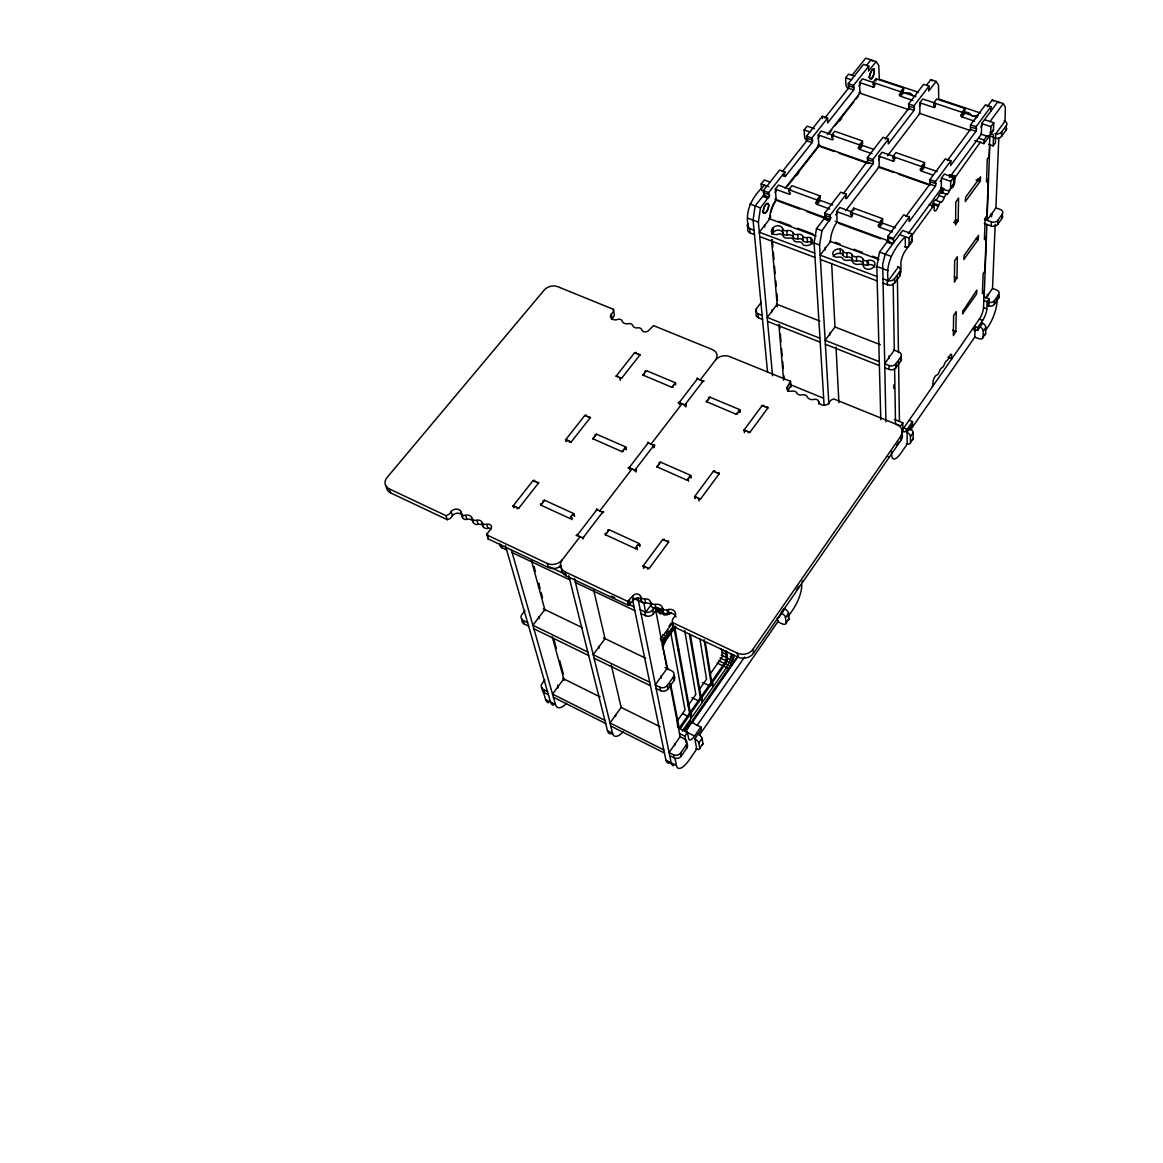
<?xml version="1.0" encoding="UTF-8"?>
<svg xmlns="http://www.w3.org/2000/svg" width="1163" height="1163" viewBox="0 0 1163 1163"><rect width="100%" height="100%" fill="white"/><g stroke="black" fill="none" stroke-linecap="round" stroke-linejoin="round"><path stroke-width="1.5" d="M772.581 375.794L758.378 222.118L760.486 207.886L769.63 195.689L769.397 194.497L763.466 192.913L763.262 190.659L779.632 170.045L784.967 171.979L784.444 176.354L785.301 176.485L812.297 142.308L812.661 140.054L806.671 138.455L806.526 136.187L822.328 116.285L827.605 118.117L827.649 122.885L853.7 89.973L854.282 87.443L848.365 85.902L848.278 83.605L863.528 64.401L868.776 66.131L868.528 71.045L876.132 61.595L878.719 65.259L879.373 79.229L918.218 92.197M932.653 174.988L921.532 171.092A1.556 1.018 37.1 0 1 920.151 169.464A1.556 1.018 37.1 0 1 921.532 168.809L924.512 164.841L924.512 162.558L895.946 152.6L892.951 156.54L892.995 158.822A1.541 1.003 37.9 0 1 894.376 160.45A1.541 1.003 37.9 0 1 893.024 161.105L878.981 156.176L881.976 152.266L894.449 156.627M828.87 403.954L819.566 245.015L821.979 230.71L831.123 217.568L824.785 215.446L824.669 213.192L840.834 192.157L846.315 194.134L845.69 198.524L846.504 198.655L873.34 163.402L873.442 161.41L867.467 159.854L867.394 157.587L882.993 137.292L888.416 139.167L888.314 143.95L914.031 110.354L914.656 107.81L908.637 106.24L908.623 103.929L923.669 84.347L929.048 86.135L928.67 91.063L936.171 81.425L938.512 85.044L938.701 99.044L980.714 113.058M880.798 419.77L876.815 266.443L879.533 252.066L887.849 240.843C896.586 246.643 895.961 237.194 887.805 238.604L887.762 236.351L903.709 214.864L909.335 216.885L909.175 221.639L935.474 186.08L936.128 183.507L929.906 181.85L929.92 179.567L945.301 158.837L950.869 160.77L950.607 165.568L975.961 131.288L976.644 128.715L970.494 127.116L970.567 124.804L985.395 104.83L990.92 106.662L990.745 111.285M770.429 218.135L770.444 215.577M974.594 121.156L962.005 116.925A1.526 1.047 37.1 0 1 960.653 115.311A1.526 1.047 37.1 0 1 962.048 114.628L964.912 110.79L964.97 108.479L936.68 99.029L933.787 102.824L933.773 105.135A1.526 1.032 38 0 1 935.125 106.749A1.526 1.032 38 0 1 933.758 107.447L919.846 102.766L919.846 113.436L887.587 155.769M935.488 183.812L935.503 181.53L950.869 160.77M771.738 312.207L771.825 309.91M929.281 204.528L933.438 206.011A6.28 2.108 -67.6 0 1 934.122 209.34A5.306 1.701 -69.3 0 0 935.619 210.707A5.306 1.701 -69.3 0 0 938.294 206.258L938.803 204.717A3.533 1.134 -69.3 0 1 940.911 202.115A5.292 1.686 -69.4 0 0 944.356 197.405A3.998 1.265 -69.4 0 1 946.798 194.294A4.23 1.337 -69.5 0 0 949.546 190.543A3.983 1.265 -69.4 0 1 951.77 187.883A3.794 1.207 -69.5 0 0 953.66 185.891A3.794 1.207 -69.5 0 0 954.779 181.951L954.838 177.837L944.356 174.057L941.405 178.055L941.289 188.624L908.158 233.618M941.376 192.927L941.26 187.403M941.957 191.982L942.001 188.45M942.51 193.131L942.582 187.723M940.78 188.45L945.912 190.252A5.19 3.387 36.2 0 0 950.607 188.13L950.723 181.326L953.675 177.314L953.544 184.117A5.19 3.387 36.2 0 1 952.148 186.313M948.208 357.186L951.857 358.742L951.596 355.108A3.387 1.003 -67.8 0 0 950.651 354.468A3.387 1.003 -67.8 0 0 948.921 357.419A3.576 1.061 -67.8 0 1 946.886 360.661A3.765 1.105 -67.7 0 0 944.4 364.237A3.576 1.061 -67.7 0 1 942.19 367.61A4.71 1.396 -67.7 0 0 939.064 372.102A3.169 0.945 -67.7 0 1 937.16 375.053L936.826 375.097A4.725 1.41 -67.6 0 0 934.296 377.815A4.725 1.41 -67.6 0 0 932.9 382.583A5.582 1.628 -67.8 0 1 932.232 387.017M955.87 331.528L956.219 311.64L953.616 315.493L953.34 335.569L955.87 331.528L952.512 330.248M956.975 277.928L957.353 256.718L954.663 260.643L954.372 282.057L956.975 277.928L954.387 276.968M957.222 222.046L958.167 220.752L958.574 198.088L955.782 202.071L955.564 224.939L957.222 222.046L954.547 221.086M962.048 114.628L962.106 112.317L964.97 108.479M824.116 405.538L814.1 242.98L816.499 228.675L821.979 230.71M975.67 118.684L975.757 115.689A5.074 3.489 -2.3 0 1 978.374 115.544M976.033 128.991L976.106 126.68L990.92 106.662M975.088 328.01L974.798 337.096L978.868 338.651A4.55 2.748 33.5 0 0 983.069 337.197L985.599 333.519L985.831 327.443A4.565 2.777 33.5 0 0 981.848 322.834M999.09 102.896L997.781 101.763L981.688 123.54L981.339 134.239L949.531 177.43M980.162 179.945L980.569 176.805L965.61 197.216L965.305 201.606L980.235 181.195L980.54 179.756L977.472 179.015M972.631 328.649L977.56 330.51L977.661 327.588L982.633 320.407A8.708 2.5 -68.1 0 0 986.82 308.922L987.111 301.653L989.146 298.717L984.189 296.87L986.878 224.415M974.739 140.49L983.883 143.601L984 139.967L986.849 136.1L980.772 134.05M901.718 430.194A8.911 2.719 -67.2 0 0 903.855 427.882L979.348 319.156A8.708 2.515 -68.2 0 0 983.52 307.686L984.145 291.084L982.415 293.541L983.142 273.668L984.872 271.197L986.137 236.889L984.421 239.636L985.134 218.222L986.922 215.707L988.274 179.117L986.558 181.966L987.256 159.055L989.102 156.511L989.858 135.926A9.755 3.009 -69.8 0 0 989.786 134.312M989.8 145.448L987.024 220.33L995.891 207.915L998.799 138.179M983.069 337.197L983.287 331.121L985.831 327.443M985.919 135.78A5.103 3.474 36.2 0 0 990.658 133.527L990.92 126.636L993.754 122.769L984.538 119.687M990.658 133.527L993.493 129.675L993.754 122.769M988.637 144.372L993.158 145.898L993.507 137.161L988.957 135.62M991.806 214.603L991.763 213.876L991.472 216.696M995.891 207.915L1000.209 209.442A4.856 3.46 -1.2 0 1 1002.317 214.065L1002.143 218.164L997.723 224.386A4.856 3.474 -1.2 0 1 991.181 225.956L991.356 221.871L984.436 219.4M988.855 306.189L989.146 298.717M985.744 298.179L992.519 288.453L995.194 224.459M994.423 300.636A4.637 3.416 -0.7 0 1 988.172 302.147L988.027 305.884A4.637 3.416 -0.7 0 0 994.263 304.372L994.423 300.636L998.654 294.544A4.637 3.402 -0.7 0 0 996.647 289.98L992.519 288.453M997.723 224.386L997.898 220.287L1002.317 214.065M994.656 138.063A5.103 3.518 -1.8 0 0 1001.517 136.42L1001.721 131.899L1006.358 125.56A5.103 3.504 -1.8 0 0 1004.12 120.879M997.069 299.153L996.909 302.569A18.506 5.263 -68.1 0 1 988.027 326.876L986.093 329.681M994.263 304.372L998.494 298.28L998.654 294.544M1001.517 136.42L1006.14 130.067L1006.358 125.56M868.252 160.014L843.248 193.799M488.184 538.774L487.268 533.468L490.801 529.078A4.143 3.271 -16.1 0 0 490.917 525.371A4.143 3.271 -16.1 0 0 486.774 524.309A4.347 3.431 -16 0 1 482.136 522.739A4.594 3.62 -16.3 0 0 476.917 520.283A4.347 3.416 -16.3 0 1 472.091 518.349A5.742 4.507 -16.6 0 0 465.593 515.296A3.838 2.995 -16.5 0 1 461.406 513.741L461.231 512.36A5.728 4.478 -16.8 0 0 456.972 509.132A5.728 4.478 -16.8 0 0 451.113 511.56A6.76 5.393 -15.8 0 1 445.967 515.645L389.14 488.823A10.54 8.083 -18.1 0 1 387.061 477.528L544.269 289.994A9.9 7.24 -12.1 0 1 557.862 286.723L613.41 309.314L614.209 313.647A6.324 4.667 -11.4 0 1 612.131 318.342A5.364 3.969 -10.6 0 0 611.534 319.331M882.659 278.669L888.256 280.777C885.203 263.696 893.649 248.591 905.265 236.656L905.366 247.079M954.838 177.837L980.482 142.002M662.416 644.549L667.853 669.684M663.404 645.916L665.396 641.046L675.892 626.464M678.494 727.893A3.823 1.308 -63.9 0 0 679.89 727.035L725.334 662.023L726.497 658.636L725.436 650.669M670.557 683.742L679.25 728.227A3.823 1.308 -63.9 0 0 680.937 727.558L726.366 662.517L727.529 659.13L726.482 651.164M731.789 654.406L730.597 659.552L726.599 667.518L682.187 731.207M690.459 723.342L730.146 666.137L733.853 655.394L730.582 653.839M787.802 390.972L790.724 385.593M764.673 185.237C752.287 196.329 744 211.506 748.754 228.253L754.031 230.23M755.136 205.909L753.072 220.127L767.536 372M931.679 206.738A5.292 1.715 -69.4 0 0 932.784 204.295L933.278 202.74A3.533 1.134 -69.4 0 1 935.386 200.152A5.292 1.701 -69.5 0 0 938.846 195.457A3.998 1.279 -69.4 0 1 941.289 192.346A4.216 1.352 -69.5 0 0 944.036 188.61M488.3 537.815L487.166 533.613L486.977 534.747M734.057 657.357L728.794 669.088M790.855 386.756L790.375 381.275L729.652 356.59A10.322 7.821 -7.7 0 0 715.565 359.992L700.228 379.981M836.997 213.556L835.659 214.85M941.623 180.105L940.198 181.413M662.736 643.212L673.551 626.915M663.215 643.343L674.758 626.145M860.024 84.39L858.832 86.047M747.983 431.502L748.361 432.694L749.917 432.316L768.002 407.82L767.493 406.861L765.966 407.224M764.033 406.425L763.64 405.262L762.099 405.625L743.986 430.092L744.756 431.139L746.035 430.688M698.992 500.948C697.844 495.482 698.178 500.962 700.533 499.043L719.359 473.545L718.865 472.541L717.295 472.919M715.347 472.076L714.969 470.855L713.399 471.233L694.544 496.688L695.314 497.793L696.622 497.328M647.151 567.617L647.5 568.925L649.128 568.518L668.74 541.958L668.245 540.911L666.646 541.304M664.669 540.417L664.32 539.123L662.706 539.516L643.081 566.018L643.837 567.181L645.174 566.701M683.917 404.491C684.789 409.449 687.289 399.52 685.865 406.963M698.352 379.196L697.175 378.004L696.841 379.574M633.966 469.678C634.547 473.806 637.528 465.709 636.045 472.062M649.099 443.336L647.922 442.085L647.558 443.714M581.98 537.495L583.172 538.832L583.579 537.102M597.855 510.063L596.677 508.754L596.285 510.455M620.359 380.316C619.21 374.951 619.254 379.908 621.653 378.237L640.202 354.599L638.211 354.264M636.394 353.508L636.059 352.389L634.562 352.752L615.997 376.347L617.989 376.696M569.347 441.155L569.652 442.347L571.193 441.969L590.484 417.401L588.463 417.037M586.617 416.238L586.312 415.075L584.785 415.438L565.48 439.977L567.5 440.341M516.852 507.388L517.142 508.638L518.713 508.246L538.789 482.689L536.739 482.311M534.878 481.467L534.587 480.246L533.032 480.624L512.941 506.138L514.991 506.53M580.061 536.608L562.281 559.781A10.947 8.824 -13.7 0 0 565.218 571.92L627.671 601.387L632.846 595.849A4.289 3.518 -11.6 0 1 637.179 594.002A4.289 3.518 -11.6 0 1 640.566 596.503A4.507 3.693 -11.2 0 0 644.84 599.134A4.768 3.925 -11.3 0 1 650.48 601.78A4.521 3.722 -10.9 0 0 655.321 604.397A5.975 4.928 -10.9 0 1 662.416 607.726A4.012 3.3 -10.4 0 0 666.515 610.081L668.289 609.543A5.989 4.957 -10.4 0 1 674.467 611.171A5.989 4.957 -10.4 0 1 674.656 616.695A7.109 5.83 -12.8 0 0 672.432 622.51L673.159 626.464L737.894 657.066A11.354 9.522 -7.2 0 0 753.479 653.228L901.107 440.094A10.743 8.345 -2.4 0 0 901.965 433.726M561.482 568.3A10.918 8.81 -13.7 0 0 566.236 575.918L628.514 605.371L633.661 599.832A4.274 3.504 -11.6 0 1 637.993 597.986A4.274 3.504 -11.6 0 1 641.38 600.501A4.492 3.693 -11.2 0 0 645.625 603.117A4.754 3.911 -11.3 0 1 651.251 605.763A4.507 3.707 -10.9 0 0 656.092 608.38A5.96 4.928 -10.9 0 1 663.172 611.709A3.998 3.3 -10.4 0 0 667.257 614.064L669.016 613.526A5.975 4.943 -10.4 0 1 676.125 616.87M988.245 295.765L988.594 294.268L987.053 294.821M978.228 239.593L978.577 235.289L964.171 255.409L963.807 259.494L978.228 239.593L975.626 238.662M947.336 160.596L970.436 129.413L970.494 127.116M887.849 240.843L888.59 238.691L887.805 238.604M905.846 216.565L929.891 184.117L930.647 181.98L929.906 181.85M885.217 139.08L908.652 108.537L909.379 106.444L908.637 106.24M816.455 228.718L825.119 217.394L825.599 215.3L824.785 215.446M776.273 200.385L774.674 202.755A13.491 5.219 -69.7 0 0 770.924 212.422M830.164 132.262L831.705 129.98M782.219 171.746L806.817 140.723L807.515 138.63L806.671 138.455M824.814 118.015L848.452 88.199L849.15 86.12L848.365 85.902M695.852 748.638A5.132 1.963 34.9 0 0 699.733 748.231L698.803 743.099L702.045 738.403A5.146 1.992 34.9 0 0 697.233 733.664M777.378 617.713L777.814 621.798L782.059 623.761A4.957 2.239 34.5 0 0 786.043 623.005L785.505 617.538L788.514 613.177A4.972 2.253 34.5 0 0 785.083 609.063M910.455 436.605L913.159 432.68A4.71 2.602 33.9 0 0 908.972 428.028L906.253 431.953A4.71 2.588 34 0 1 910.455 436.605L910.498 442.463A4.696 2.573 33.9 0 1 906.37 443.685M787.874 616.957L792.788 609.834A19.815 6.353 -65.4 0 0 801.729 584.451M699.733 748.231L702.946 743.564L702.045 738.403M786.043 623.005L789.052 618.658L788.514 613.177M910.498 442.463L913.202 438.553L913.159 432.68M672.432 622.51L737.357 653.141A11.383 9.537 -7.3 0 0 752.984 649.288L901.049 435.805A10.772 8.359 -2.4 0 0 896.746 424.539M694.573 736.034L700.896 726.919C687.246 721.961 693.759 716.481 685.85 731.716L694.573 736.034A9.697 3.242 -63.9 0 1 688.583 738.505L687.435 732.356L678.64 728.009L679.192 727.224L677.433 726.352M894.362 419.407L902.808 422.823L902.881 429.83A8.926 2.704 -67.2 0 0 907.198 429.249L912.504 421.602L909.161 420.25M670.004 684.266L680.122 736.702L669.074 752.548L673.464 754.758L674.089 757.869A5.219 4.521 -11.2 0 0 681.256 756.095L686.751 748.158A5.204 4.492 -10.8 0 0 686.94 743.637M798.996 586.167L797.004 589.06A4.986 4.1 -5.2 0 1 796.204 589.932M898.999 441.853L897.167 444.499A4.797 3.736 -2.3 0 1 896.426 445.298M781.943 611.375L783.964 608.467M778.774 617.597L784.821 608.86M977.56 330.51L982.662 323.154M699.472 735.016L778.469 620.853M910.338 430.266L974.943 336.892M685.981 742.459L684.803 736.164L687.435 732.356M902.808 422.823L900.598 426.007L833.827 398.953A6.702 5.175 -3.9 0 0 829.146 402.863A5.655 4.347 -4.7 0 1 823.52 405.204A5.655 4.347 -4.7 0 1 818.796 402.18L818.447 400.872A3.78 2.908 -5 0 0 814.027 399.432A5.641 4.318 -5 0 1 807.137 396.612A4.274 3.285 -5.3 0 0 802.063 394.839A4.492 3.445 -5.4 0 1 796.582 392.6A4.259 3.271 -5.6 0 0 791.799 391.175A4.041 3.096 -5.7 0 1 787.569 390.23A4.041 3.096 -5.7 0 1 787.293 386.799L790.447 381.406M697.015 725.552L744.596 657.037M673.464 754.758A5.219 4.521 -11.2 0 0 680.646 752.984L686.17 745.032A5.219 4.507 -10.8 0 0 684.513 738.883M690.807 714.867L691.447 713.937L691.185 716.975L689.761 714.358L673.988 627.7M702.219 698.527L701.929 701.565L702.219 698.527L701.173 698.018L690.429 635.1M712.25 684.149L712.89 683.233L712.585 686.286L711.204 683.655L704.109 639.665M690.342 717.513L690.982 716.582M690.357 721.249L684.048 730.291L685.792 731.149L737.153 657.08M685.022 729.564L690.444 721.772M691.665 723.197L738.403 656.092M677.128 721.176L685.051 709.881L671.007 634.009M687.987 705.679L695.837 694.485L684.673 630.491M699.719 688.932L706.537 679.207L699.922 638.967M709.546 674.903L722.63 656.252L721.569 649.172M701.565 699.443L700.533 698.934L701.173 698.018M711.204 683.655L711.843 682.739L705.345 642.252M655.423 608.729L666.966 668.536L655.249 684.949L659.872 687.202A5.51 4.667 -11.2 0 0 667.446 685.327L673.304 677.099A5.495 4.637 -10.8 0 0 671.589 670.76L665.091 667.635M884.68 367.697L889.099 369.441A5.045 3.823 -2.9 0 0 895.961 367.784L895.888 363.845L900.729 357.026A5.045 3.809 -2.8 0 0 898.723 351.909L893.693 349.932M655.961 688.409L660.569 690.662A5.495 4.652 -11.2 0 0 668.129 688.801L673.959 680.588A5.481 4.637 -10.8 0 0 674.162 675.921M895.961 367.784L900.787 360.981L900.729 357.026M678.087 650.204L678.77 649.245M660.918 640.9L664.393 638.414L673.45 626.145M611.244 665.076L621.173 707.409L610.008 722.935L663.797 749.917M668.943 626.159L671.007 623.31M673.144 622.423L660.337 638.967M666.268 633.777L668.347 630.884M657.618 608.045L653.475 613.715A5.815 4.797 -11.2 0 1 645.494 615.678L644.709 611.811A5.83 4.797 -11.2 0 0 652.719 609.848L654.798 606.999M882.761 283.016L887.413 284.775A5.306 3.896 -3.4 0 0 894.609 283.031L894.551 278.669L899.639 271.691A5.306 3.882 -3.3 0 0 897.531 266.472M899.377 274.424L900.991 272.215L900.889 263.725A9.987 3.271 -68.9 0 1 905.555 250.408L911.458 242.355L911.443 238.793M993.158 145.898L995.383 142.845L995.746 133.861L1005.021 121.185L1005.355 107.156L1003.291 103.58L992.286 99.945L987.256 106.734M894.609 283.031L899.697 276.053L899.639 271.691M904.436 246.73A5.292 3.285 36.2 0 0 909.088 244.753L912.126 240.596L912.097 233.865L902.692 230.448L885.174 254.159L882.702 264.263L885.915 421.849M950.607 188.13L953.544 184.117M983.883 143.601L989.393 136.086A9.769 2.995 -69.8 0 1 993.507 137.161M639.824 609.499L645.683 612.276L651.92 603.757M888.256 280.777L898.461 266.821M909.088 244.753L909.03 238.022L912.097 233.865M911.312 236.133L933.438 206.011M831.676 263.899L834.961 326.977L825.149 340.308L879.286 361.678M990.062 121.534L1003.291 103.58M563.764 678.887L552.512 694.093L604.876 720.362M893.446 240.683L893.402 238.43L909.335 216.885M544.851 679.846L542.031 683.626A5.088 4.259 -16.4 0 0 543.354 689.499L544.284 692.683A5.074 4.245 -16.5 0 1 542.38 687.856M606.679 533.134L605.094 533.526L605.196 534.646L635.609 548.645C636.132 543.237 642.761 543.79 638.124 545.287M658.185 465.389L656.572 466.668L686.897 480.101L690.924 475.58L689.31 476.874M707.671 400.276L706.115 401.511L736.179 414.246L740.061 409.899L738.505 411.135M892.399 231.946L879.577 227.25A1.585 0.989 37 0 1 878.152 225.622A1.585 0.989 37 0 1 879.519 225.011L879.461 222.744L882.557 218.629L853.729 208.148L850.618 212.233L850.705 214.486A1.57 0.974 37.8 0 1 852.13 216.114A1.57 0.974 37.8 0 1 850.807 216.74L836.633 211.55L839.744 207.494L852.319 212.088M921.532 168.809L921.532 166.527L924.512 162.558M879.519 225.011L882.601 220.883L882.557 218.629M879.577 227.25L882.644 223.136L895.481 227.817M921.532 171.092L924.498 167.123L937.204 171.557M962.005 116.925L964.868 113.102A1.526 1.047 37.2 0 1 963.72 110.965M850.807 216.74L852.872 214.021M893.024 161.105L895.016 158.473M933.758 107.447L935.677 104.903M845.632 210.808L879.228 166.731L878.981 156.176M544.822 609.543L532.872 625.243L587.809 652.05M777.131 304.372L767.187 317.426L819.973 338.259M605.414 534.791L609.208 529.805L639.374 543.615L639.897 546.319M656.964 466.974L660.613 462.191L690.517 475.26L690.938 478.037M706.508 401.817L710.012 397.208L739.653 409.594L739.988 412.443M919.846 102.766L922.739 98.986L935.096 103.129M599.774 510.935L632.061 468.834M650.989 444.164L682.041 403.706M926.722 84.972L930.851 79.607L936.171 81.425M524.92 610.619L521.925 614.515A5.35 4.376 -16.1 0 0 523.277 620.562L524.309 624.08L528.642 626.203M756.532 311.51L756.27 308.878L761.256 302.38M653.839 445.4L634.911 470.085L629.227 467.584L648.154 442.929L653.839 445.4L654.202 447.493M830.28 217.466L830.164 215.213L846.315 194.134M872.904 161.773L872.846 159.491L888.416 139.167M914.031 108.057L914.016 105.746L929.048 86.135M679.221 402.514L697.422 378.818L703.048 381.144L684.862 404.884L679.221 402.514L679.541 404.637M790.709 189.613L778.454 185.15L775.314 189.133L789.11 194.177A1.556 0.945 39.3 0 0 790.36 193.538A1.556 0.945 39.3 0 0 788.936 191.924L788.776 189.671L791.916 185.673L819.973 195.878L820.104 198.132L816.978 202.173A1.57 0.959 38.6 0 0 815.685 202.798A1.57 0.959 38.6 0 0 817.109 204.412L820.235 200.385A1.57 0.959 38.6 0 1 818.956 198.262M833.188 135.228L821.238 131.041L818.2 134.879L831.879 139.676A1.526 0.974 39.5 0 0 833.144 139.008A1.526 0.974 39.5 0 0 831.763 137.394L831.647 135.126L834.685 131.259L862.495 140.956L862.568 143.238L859.559 147.134A1.541 0.989 38.8 0 0 858.25 147.788A1.541 0.989 38.8 0 0 859.631 149.402L862.641 145.506L873.471 149.286M874.372 82.791L862.51 78.822L859.588 82.529L873.151 87.08A1.497 1.003 39.8 0 0 874.431 86.367A1.497 1.003 39.8 0 0 873.093 84.783L873.02 82.471L875.957 78.75L903.52 87.952L903.549 90.263L900.642 94.029A1.512 1.018 39 0 0 899.319 94.726A1.512 1.018 39 0 0 900.671 96.325L903.564 92.56L915.833 96.674M542.103 503.521L540.533 503.899L540.606 505.004L570.117 518.596C570.728 513.363 577.255 513.813 572.661 515.311M594.119 437.332L592.519 438.582L621.958 451.637L626.014 447.217L624.4 448.482M644.142 373.686L642.587 374.893L671.792 387.264L675.703 383.02L674.147 384.241M816.978 202.173L816.848 199.92L819.973 195.878M859.559 147.134L859.486 144.852L862.495 140.956M900.642 94.029L900.613 91.717L903.52 87.952M771.883 234.475A5.146 3.722 -6.4 0 1 772.406 233.559L773.453 232.222A5.146 3.722 -6.3 0 1 778.585 230.158A5.146 3.722 -6.3 0 1 782.83 232.687L783.135 233.807A3.445 2.486 -6.1 0 0 787.133 234.984A5.161 3.736 -6.1 0 1 793.413 237.339L794.155 238.182A3.911 2.835 -5.9 0 0 798.051 238.822A4.143 2.995 -5.8 0 1 803.095 240.712A3.925 2.835 -5.6 0 0 807.5 241.904A3.736 2.704 -5.6 0 1 811.105 242.442A5.902 4.274 -5.6 0 1 812.472 243.939M782.495 228.326L782.786 229.445A3.46 2.486 -6.1 0 0 786.799 230.623A5.175 3.736 -6.1 0 1 793.093 232.978L793.849 233.821A3.925 2.835 -5.9 0 0 797.745 234.461A4.143 2.995 -5.8 0 1 802.804 236.351A3.925 2.835 -5.6 0 0 807.224 237.543A3.736 2.704 -5.6 0 1 810.829 238.081A5.917 4.289 -5.6 0 1 811.759 243.212A5.917 4.289 -5.6 0 1 805.116 245.524A3.751 2.719 -5.6 0 1 802.47 243.721A3.94 2.864 -5.8 0 0 798.603 241.802A4.143 3.009 -5.8 0 1 793.544 239.898A3.94 2.849 -6 0 0 789.197 238.008A5.175 3.736 -6.1 0 1 782.903 235.653A3.46 2.5 -6.3 0 0 779.268 233.967L777.756 234.403A5.161 3.722 -6.4 0 1 772.348 233.327A5.161 3.722 -6.4 0 1 772.043 229.198L773.09 227.861A5.161 3.722 -6.3 0 1 778.221 225.796A5.161 3.722 -6.3 0 1 782.495 228.326L782.975 233.487M674.816 745.657L674.642 743.695M540.824 505.149L544.647 500.279L573.926 513.668L574.58 516.401M592.897 438.887L596.575 434.221L625.621 446.912L626.159 449.703M642.965 375.198L646.497 370.692L675.31 382.729L675.645 384.866M831.763 137.394L833.784 134.835M873.151 87.08L875.099 84.594M785.054 188.261L819.508 144.503M827.286 134.632L860.62 92.299M787.366 186.284L819.552 145.404M835.034 125.735L853.962 101.704M856.157 98.899L858.396 96.064M796.568 175.569L798.807 172.72M839.541 120.967L841.765 118.146M768.801 194.875L768.612 192.622L784.967 171.979M811.963 140.316L811.832 138.048L827.605 118.117M853.627 87.676L853.54 85.379L868.776 66.131M755.107 205.953L764.687 193.872M866.711 65.157L870.956 59.822L872.468 61.072M761.736 190.645L761.14 183.943L764.295 179.989L770.182 182.14M808.023 141.508A5.059 3.184 40 0 1 804.563 136.74L804.142 129.951L807.18 126.142L814.493 128.686M848.205 88.708A4.972 3.271 40.3 0 1 845.923 84.695L845.646 77.834L848.583 74.156L854.674 76.191M852.057 75.319L865.708 58.15L876.132 61.595M615.852 716.204L615.169 716.452L615.75 714.475M666.225 637.077L662.343 641.162M599.41 647.806L598.683 648.024L599.294 645.93M982.212 125.066L980.889 127.116M764.702 226.989L764.687 224.968M763.466 192.913L764.353 193.043L763.669 195.151L769.005 197.114M991.458 214.108L990.396 214.486M578.156 535.721L576.078 535.562L577.837 534.457M601.678 511.793L603.757 511.953L601.998 513.057M630.172 467.991L628.122 467.846L629.837 466.785M680.151 402.907L678.131 402.776L679.803 401.744M702.118 380.752L704.124 380.883L702.467 381.9M661.195 678.073L661.166 675.79M818.141 138.353L819.348 136.449M539.021 618.745L539.021 616.695M879.78 157.572L878.617 159.709M920.573 104.219L919.395 106.342M776.288 190.47L775.169 192.607M671.371 612.814L667.257 614.878L663.797 614.951L664.277 613.715L659.973 612.174L661.107 612.697L660.497 613.904L657.895 611.912L656.325 607.813M874.91 267.185A5.263 3.852 -3.9 0 0 868.412 264.742L866.871 265.193A3.518 2.573 -4.1 0 1 863.106 263.463A5.248 3.838 -4.3 0 0 856.637 261.035L855.198 261.064A3.969 2.893 -4.3 0 1 852.188 259.116A4.187 3.053 -4.5 0 0 847.042 257.183A3.954 2.878 -4.6 0 1 843.102 255.235A3.765 2.733 -4.8 0 0 840.427 253.418L840.224 249.056A5.96 4.332 -4.8 0 0 833.551 251.382A5.96 4.332 -4.8 0 0 834.554 256.572A3.78 2.748 -4.8 0 0 838.203 257.125A3.983 2.908 -4.7 0 1 842.695 258.346A4.201 3.067 -4.6 0 0 847.871 260.279A3.998 2.922 -4.5 0 1 852.624 261.82A5.263 3.838 -4.3 0 0 859.123 264.248A3.533 2.588 -4.2 0 1 863.28 265.484L863.615 266.647A5.277 3.867 -4 0 0 868.092 269.293A5.277 3.867 -4 0 0 873.311 267.156L874.329 265.775A5.277 3.852 -4 0 0 873.849 261.515A5.277 3.852 -4 0 0 868.267 260.381L866.74 260.832A3.533 2.573 -4.1 0 1 862.961 259.102A5.263 3.838 -4.3 0 0 856.477 256.674L855.038 256.703A3.983 2.893 -4.4 0 1 852.014 254.755A4.201 3.053 -4.5 0 0 846.853 252.822A3.969 2.878 -4.6 0 1 842.913 250.874A3.765 2.748 -4.8 0 0 840.224 249.056M975.757 115.689L974.303 116.111A3.387 2.326 -2.4 0 1 970.611 114.585A5.059 3.474 -2.5 0 0 964.272 112.462A3.823 2.617 -2.6 0 1 963.342 112.535M975.103 331.295L973.983 330.074M825.163 250.001L825.178 247.399M658.054 611.665L662.459 613.744L667.664 613.657M646.497 370.692L645 371.055L645.32 372.189M710.012 397.208L708.485 397.572L708.849 398.735M671.792 387.264L673.319 386.901L672.97 385.753M736.179 414.246L737.72 413.868L737.342 412.691M653.228 446.185C657.938 445.851 650.102 442.013 653.373 447.784M596.575 434.221L595.034 434.584L595.354 435.776M660.613 462.191L659.043 462.569L659.392 463.79M621.958 451.637L623.513 451.259L623.179 450.052M686.897 480.101C689.95 480.653 687.449 475.769 688.54 481.264M544.647 500.279L543.077 500.657L543.383 501.893M609.208 529.805L607.609 530.197L607.944 531.476M570.117 518.596C573.141 519.178 570.771 514.206 572.036 519.672M635.609 548.645C638.661 549.314 636.248 544.168 637.397 549.677M964.868 113.102L977.443 117.318M873.02 82.471L900.613 91.717M933.787 102.824L962.106 112.317M845.646 77.834L851.447 79.796M900.671 96.325L912.926 100.44M981.688 123.54L990.92 126.636M848.278 83.605L853.54 85.379M908.623 103.929L914.016 105.746M970.567 124.804L976.106 126.68M848.452 88.199L853.7 89.973M908.652 108.537L914.031 110.354M970.436 129.413L975.961 131.288M858.963 92.851L908.725 109.671M919.017 113.16L970.48 130.561M978.505 138.092L984 139.967M976.091 179.989L980.104 181.384M557.644 685.211L557.891 687.929M951.116 174.872L955.259 176.311M950.985 175.22L955.186 176.485M949.546 174.915L955.07 176.834M955.012 177.009L949.488 175.09L954.925 177.358M949.371 175.598L954.881 177.517M831.647 135.126L859.486 144.852M892.951 156.54L921.532 166.527M949.313 176.049L954.838 177.968M804.142 129.951L809.986 132.001M859.631 149.402L872.017 153.734M941.405 178.055L950.723 181.326M806.526 136.187L811.832 138.048M867.394 157.587L872.846 159.491M929.92 179.567L935.503 181.53M889.143 358.567L889.055 355.936M806.817 140.723L812.108 142.598M867.54 162.137L872.962 164.056M929.891 184.117L935.474 186.08M817.705 145.041L868.994 163.125M879.243 166.745L930.531 184.83M818.985 146.131L834.234 151.51M839.308 153.298L868.121 163.46M878.283 167.05L893.533 172.429M898.621 174.217L927.42 184.394M941.289 192.346L946.798 194.294M938.846 195.457L944.356 197.405M935.386 200.152L940.911 202.115M829.699 335.191L829.902 332.734M933.104 203.205L938.628 205.168L938.294 206.258L932.784 204.295M984.291 223.5L991.181 225.956M955.477 219.792L958.167 220.752M953.602 222.38L956.277 223.34M782.655 175.526L785.301 176.485M820.235 200.385L832.708 204.935M788.776 189.671L816.848 199.92M850.618 212.233L879.461 222.744M761.14 183.943L768.656 186.691M817.109 204.412L829.597 208.977M899.624 234.592L909.03 238.022M763.262 190.659L768.612 192.622M824.669 213.192L830.164 215.213M887.762 236.351L893.402 238.43M774.98 199.106L826.733 218.15M835.165 221.246L889.114 241.104M824.916 217.699L830.397 219.705M777.96 200.995L799.868 209.064M806.599 211.535L825.134 218.368M838.625 223.325L880.74 238.837M762.695 196.373L768.031 198.335M823.956 218.935L829.437 220.955M886.904 242.122L892.53 244.201M749.815 203.932L760.486 207.886M879.533 252.066L890.829 256.253M778.934 221.304L790.855 225.738M797.673 228.282L812.995 233.996M835.136 242.238L840.238 244.143M853.86 249.216L862.379 252.386M872.599 256.194L877.702 258.099M768.612 218.426L816.106 236.133M829.684 241.192L878.923 259.538M983.796 300.417L987.111 301.653M747.765 218.135L758.378 222.118M814.1 242.98L819.566 245.015M876.815 266.443L888.052 270.659M983.535 307.686L986.82 308.922M814.725 253.083L759.323 232.222L769.79 218.877L769.819 216.129A14.756 5.699 -69.7 0 1 774.442 202.1L776.157 199.542L775.314 189.133M877.076 276.561L820.162 255.133L830.513 241.497L830.615 238.749A14.945 5.364 -69.3 0 1 835.412 224.575L837.127 221.973L836.633 211.55M979.348 319.156L982.633 320.407M750.062 232.934L749.641 228.573A5.132 3.693 -7 0 1 747.882 223.601L748.318 227.948A5.117 3.693 -7 0 0 750.062 232.934L754.453 234.592M759.715 236.583L815.001 257.445M820.409 259.48L877.193 280.923M974.376 326.338L977.661 327.588M948.208 357.099L951.508 358.378M776.303 304.052L819.9 321.09M834.99 326.992L880.275 344.699M756.27 308.878A4.885 3.634 -6.7 0 0 757.956 313.792L762.158 315.435M895.888 363.845A5.059 3.823 -2.9 0 1 889.026 365.516L884.592 363.772L894.303 350.179L893.184 283.525M756.662 312.818A4.87 3.634 -6.7 0 0 758.349 317.732L762.521 319.374M767.551 321.366L820.22 342.198M825.367 344.233L879.388 365.604M903.855 427.882L907.198 429.249M789.968 384.502L823.244 398.066M634.562 352.752L640.043 355.02M762.099 405.625L767.885 408.024M616.172 375.925L621.653 378.237M749.917 432.316L744.102 429.874L744.422 432.709M584.785 415.438L590.295 417.837M713.399 471.233L719.243 473.763M571.193 441.969L565.654 439.527L566.148 441.62M700.533 499.043L694.674 496.456L694.994 498.534M533.032 480.624L538.585 483.139M662.706 539.516L668.609 542.191M518.713 508.246L513.145 505.672L513.697 507.722A1.715 0.77 -65.2 0 1 513.959 507.446M649.128 568.518L643.212 565.785L643.735 568.474M657.851 609.049L662.765 611.345M633.573 598.407L643.88 603.263L645.683 612.276M487.079 535.038L547.279 563.444A10.903 8.752 -14.3 0 0 562.281 559.781M549.547 566.846L565.596 574.435M611.476 596.11L614.689 597.622M629.168 604.469L633.995 606.752M386.523 485.814A10.511 8.083 -18.1 0 0 390.579 492.894L447.275 519.687A6.731 5.379 -15.8 0 0 452.407 515.616A5.699 4.478 -16.9 0 1 458.251 513.203A5.699 4.478 -16.9 0 1 462.496 516.416L462.67 517.797A3.823 2.995 -16.6 0 0 466.843 519.352A5.713 4.492 -16.6 0 1 473.326 522.405A4.332 3.416 -16.3 0 0 478.153 524.339A4.579 3.62 -16.3 0 1 483.357 526.795A4.347 3.416 -16 0 0 487.966 528.365A4.129 3.271 -16.1 0 1 491.004 528.598M488.227 538.934L548.34 567.457A10.874 8.737 -14.3 0 0 561.438 565.698M720.769 649.201L725.668 651.513M499.741 543.935A5.641 4.478 -15.7 0 0 502.096 547.817L506.661 549.983M512.142 552.585L569.783 579.857M575.438 582.532L634.794 610.619M640.624 613.381L645.494 615.678M722.019 652.385L726.919 654.711M730.19 656.266L733.46 657.807M721.234 655.103L732.675 660.526M726.497 658.636L727.529 659.13M726.366 659.392L727.413 659.886M726.119 660.25L727.166 660.744M720.115 657.938L731.542 663.361M725.77 661.151L726.802 661.645M725.334 662.023L726.366 662.517M724.651 663.114L725.683 663.608M718.719 660.7L730.146 666.137M662.852 634.736L666.137 636.292M717.237 663.055L728.663 668.507M661.035 636.83L664.393 638.414M664.291 640.522L665.396 641.046M663.535 641.7L664.64 642.223M663.055 642.645L664.16 643.168M662.343 646.308L663.462 646.846M702.597 682.448L710.2 686.126M543.354 608.845L582.314 627.657M603.408 637.847L645.61 658.229M691.927 697.669L698.033 700.635M523.277 620.562L527.639 622.685M649.71 682.245L593.203 654.667L605.036 638.632L593.668 590.193M533.875 628.761L588.682 655.539M594.06 658.171L650.437 685.705M682.696 713.762L687.275 716.015M680.631 726.105L681.678 726.613M679.512 733.533L684.803 736.164M562.747 678.392L600.093 696.942M621.202 707.424L660.162 726.773M679.643 736.455L685.4 739.319M543.354 689.499L547.511 691.578M548.427 694.762L543.455 692.261L545.578 699.53A20.091 8.039 -63.4 0 0 548.587 702.728M553.414 697.262L605.661 723.502M610.793 726.075L664.451 753.028M669.699 755.674L674.976 758.32L676.401 765.428A20.701 6.905 -63.7 0 0 689.281 759.861L696.724 749.074L694.849 738.781L701.333 729.419L700.896 726.919M545.578 699.53L555.478 704.531A20.149 7.952 -63.4 0 0 566.541 703.368M568.736 575.67L607.464 730.713L612.552 733.272A20.411 7.472 -63.6 0 0 623.135 731.789M632.483 599.483L665.934 760.151L676.401 765.428M662.459 613.744L658.563 610.749L657.546 608.104M930.807 79.651L932.261 80.814M992.286 99.945L993.609 101.094M538.6 583.186L539.37 584.771M389.14 488.823L390.579 492.894M445.967 515.645L447.275 519.687M451.113 511.56L452.407 515.616M461.231 512.36L462.525 517.361L461.275 513.348M465.593 515.296L466.843 519.352M472.091 518.349L473.326 522.405M476.917 520.283L478.153 524.339M487.021 533.933L488.14 538.454M486.948 534.587L488.286 539.08M482.136 522.739L483.357 526.795M486.774 524.309L487.966 528.365M501.326 545.2L502.096 547.817M505.396 545.592L550.521 702.03A20.12 7.996 -63.4 0 0 553.515 705.214M511.386 549.939L555.478 704.531M534.006 566.323L535.416 571.542M538.745 583.724L540.17 588.943M541.115 592.418L542.539 597.637M553.922 639.388L556.394 648.489M559.679 660.511L563.43 674.264M531.36 560.319L545.142 610.749M552.28 636.844L564.157 680.311M547.279 563.444L548.34 567.457M565.218 571.92L566.236 575.918M574.406 578.345L612.552 733.272M628.078 601.315L628.921 605.298M627.875 601.358L628.718 605.341M627.671 601.387L628.514 605.371M629.445 600.501L630.157 604.629M629.183 600.777L630.012 604.76M629.852 604.876L629.023 600.908L629.517 605.094M628.485 601.198L629.328 605.182M628.282 601.271L629.125 605.24M632.643 596.183L633.472 600.181M659.872 687.202L660.569 690.662M640.566 596.503L641.38 600.501M644.84 599.134L645.625 603.117M652.719 609.848L653.475 613.715M667.446 685.327L668.129 688.801M680.646 752.984L681.256 756.095M650.48 601.78L651.251 605.763M677.288 723.633L677.971 727.151M629.227 467.584L629.619 469.663M655.321 604.397L656.092 608.38M673.304 677.099L673.959 680.588M686.17 745.032L686.751 748.158M662.416 607.726L663.172 611.709M667.068 609.994L667.795 613.962L669.016 613.526L668.289 609.543M613.41 309.314A6.338 4.667 -11.4 0 1 611.331 314.01L612.131 318.342M674.685 626.741L690.415 713.428M689.455 634.3L700.533 698.934M737.357 653.141L737.894 657.066M752.984 649.288L753.479 653.228M757.956 313.792L758.349 317.732M771.563 239.462L777.335 306.712M778.861 324.492L783.629 380.214M773.09 227.861L773.453 232.222M772.043 229.198L772.406 233.559M772.261 239.636L772.886 246.949M773.337 252.182L773.962 259.567M774.558 266.516L775.169 273.683M775.779 280.85L776.244 286.229M776.855 293.396L777.466 300.563M779.559 325.059L779.864 328.678M780.329 334.115L780.984 341.777M781.565 348.595L782.19 355.834M782.67 361.489L783.28 368.656M783.877 375.736L784.196 379.4M787.555 386.538L787.903 390.841M790.375 381.275L790.709 387.046M786.799 230.623L787.133 234.984M793.093 232.978L793.413 237.339M797.745 234.461L798.051 238.822M802.804 236.351L803.095 240.712M807.224 237.543L807.5 241.904M637.818 597.826L671.153 762.783A20.687 6.963 -63.7 0 0 673.668 765.763M818.621 401.25L818.81 404.113M810.829 238.081L811.105 242.442M818.2 134.879L818.781 145.419M836.023 347.083L838.916 402.689M822.328 116.285L822.445 118.582M842.913 250.874L843.102 255.235M846.853 252.822L847.042 257.183M852.014 254.755L852.188 259.116M856.477 256.674L856.637 261.035M853.729 208.148L853.816 210.401M862.961 259.102L863.106 263.463M859.588 82.529L859.937 93.171M868.267 260.381L868.412 264.742M867.22 260.745L867.351 265.106M875.957 78.75L876.015 81.061M891.585 451.331L891.643 454.602A19.044 5.757 -67 0 0 900.962 453.076L907.198 444.019L907.082 432.287L912.519 424.451L912.504 421.602M887.413 284.775L887.325 280.414A5.321 3.896 -3.4 0 0 894.551 278.669M889.026 365.516L889.099 369.441M893.765 384.88L893.838 388.486M894.609 368.453L895.525 423.957M897.385 276.794L898.447 352.622M898.577 361.649L899.421 421.239M901.049 435.805L901.107 440.094M802.514 580.831A4.972 4.085 -5 0 1 802.005 581.834M690.473 477.223A1.715 0.829 36.8 0 1 690.837 477.353M625.665 448.874A1.686 0.8 37.9 0 1 626.028 449.005M739.537 411.615A1.686 0.872 36.9 0 1 739.901 411.731M639.403 545.505A1.745 0.77 36.8 0 1 639.766 545.651M574.057 515.587A1.73 0.756 37.7 0 1 574.42 515.718M560.537 566.468A6.498 5.234 -14 0 1 559.17 566.323M524.309 624.08A5.335 4.361 -16.1 0 1 522.332 619.138M780.94 612.828A4.972 2.253 34.6 0 1 785.505 617.538M789.052 618.658A4.943 2.239 34.5 0 1 787.991 620.01M695.125 738.999A5.146 1.977 34.9 0 1 698.803 743.099M702.946 743.564A5.117 1.977 34.8 0 1 702.001 744.742M612.508 733.475A20.382 7.516 -63.6 0 1 607.464 730.713M566.396 441.359A1.672 0.741 -66.4 0 1 566.875 441.111M670.629 762.754A20.658 7.007 -63.7 0 1 665.934 760.151M1001.721 131.899A5.103 3.518 -1.8 0 1 994.845 133.556M1006.693 128.293A5.088 3.504 -1.7 0 1 1006.14 130.067M915.732 95.788A3.765 2.573 -3.7 0 1 911.836 94.683A3.983 2.719 -3.8 0 0 906.893 93.025A3.765 2.573 -3.9 0 1 902.357 91.732A4.957 3.387 -4.1 0 0 901.834 90.947M998.247 294.879A4.623 3.402 -0.6 0 1 998.494 298.28M997.898 220.287A4.87 3.474 -1.3 0 1 991.356 221.871M1001.881 214.719A4.841 3.46 -1.2 0 1 1002.143 218.164M924.498 167.123A1.556 1.018 37.1 0 1 923.117 165.495A1.556 1.018 37.1 0 1 924.512 164.841M862.641 145.506A1.541 0.989 38.8 0 1 861.26 143.907A1.541 0.989 38.8 0 1 862.568 143.238M993.493 129.675A5.088 3.489 36.2 0 1 989.946 132.204M903.564 92.56A1.512 1.018 39.1 0 1 902.226 90.976A1.512 1.018 39.1 0 1 903.549 90.263M910.774 242.718A5.277 3.285 36.2 0 1 909.8 242.951M912.126 240.596A5.277 3.285 36.2 0 1 911.516 242.224M882.644 223.136A1.585 0.989 37 0 1 881.234 221.508A1.585 0.989 37 0 1 882.601 220.883M819.435 198.03A1.57 0.959 38.6 0 1 820.104 198.132M899.566 272.171A5.292 3.882 -3.3 0 1 899.697 276.053M833.26 256.63A5.946 4.332 -4.8 0 1 840.427 253.418M902.11 431.444A4.812 3.736 -2.3 0 1 901.718 434.293M902.154 435.02A4.797 3.722 -2.2 0 1 901.761 437.87M900.656 357.172A5.03 3.809 -2.8 0 1 900.787 360.981M979.29 326.512A4.565 2.777 33.5 0 1 983.287 331.121M985.599 333.519A4.55 2.762 33.4 0 1 984.32 335.206M913.202 438.553A4.696 2.588 33.9 0 1 912.65 439.788M889.477 456.899A19.015 5.8 -67.1 0 1 887.98 456.594M715.565 359.992A10.263 7.763 -8.2 0 0 712.192 349.482L653.533 325.625L648.867 330.292A3.896 2.908 -9.8 0 1 644.913 331.891A3.896 2.908 -9.8 0 1 641.816 329.87A4.1 3.053 -10.1 0 0 637.949 327.777A4.318 3.213 -10.1 0 1 632.846 325.698A4.1 3.053 -10.3 0 0 628.485 323.634A5.379 3.998 -10.3 0 1 622.132 321.032A3.605 2.675 -10.5 0 0 618.483 319.2L616.899 319.665A5.379 3.983 -10.6 0 1 611.389 318.458A5.379 3.983 -10.6 0 1 611.331 314.01M673.159 626.464A7.094 5.83 -12.8 0 1 673.173 623.891M762.943 211.942C764.585 216.667 768.874 209.311 768.976 204.964C767.493 199.673 762.986 207.639 762.943 211.942M962.92 311.03L962.557 313.821L976.571 293.977L976.876 290.081L962.92 311.03M869.095 77.354C875.245 85.931 875.986 55.097 869.095 77.354M873.907 68.835L873.791 69.547A4.914 1.774 -71.1 0 1 873.558 74.577A4.914 1.774 -71.1 0 1 870.535 78.779L870.084 78.662A4.914 1.774 -71.1 0 1 870.128 73.618A4.914 1.774 -71.1 0 1 873.166 69.417L873.907 68.835M764.193 207.465L763.771 208.715A5.045 1.977 -69.7 0 0 764.382 213.149A5.045 1.977 -69.7 0 0 767.74 209.267L768.147 208.017A5.045 1.977 -69.7 0 0 767.551 203.583A5.045 1.977 -69.7 0 0 764.193 207.465M602.638 512.229L582.939 537.931L577.197 535.285L596.91 509.627L602.638 512.229"/></g></svg>
